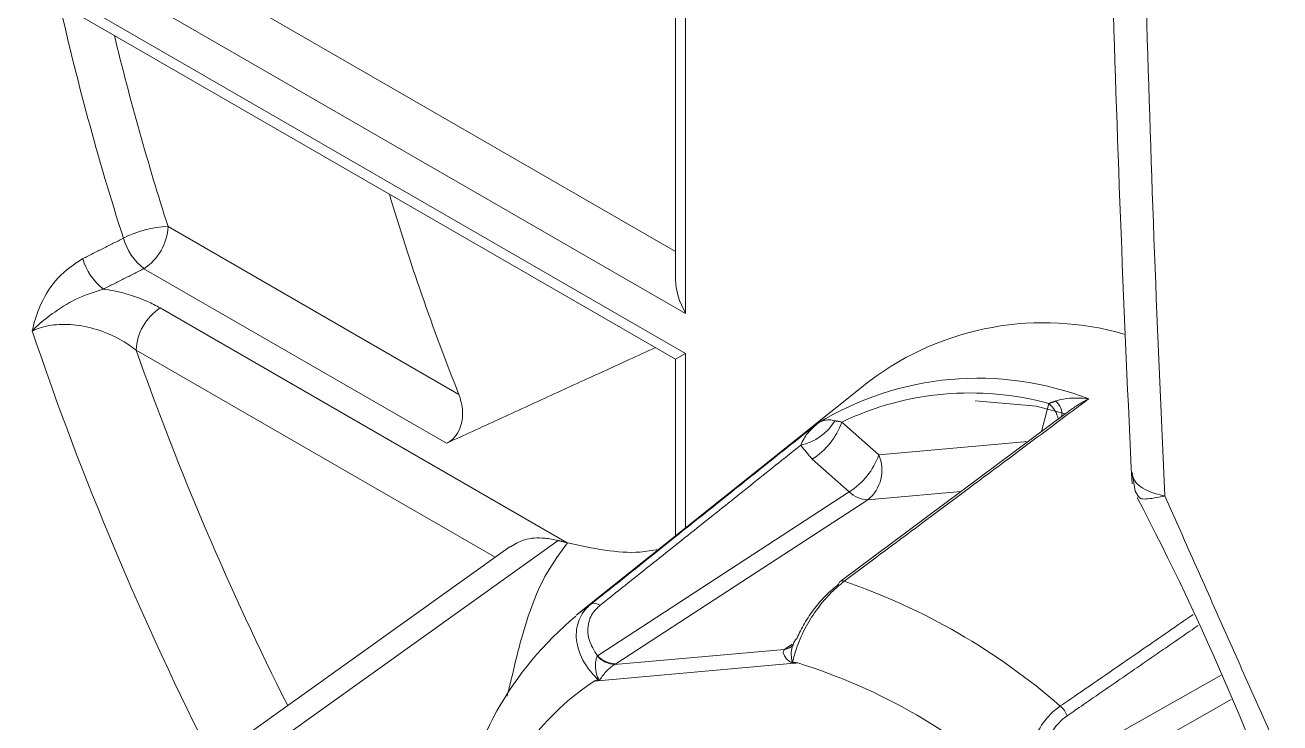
# Model space of a CAD drawing. Extents: x 2 to 136, y 1 to 99.
# Drawn here: x 6.85 to 7.936, y 8.563 to 9.167 of the extents above; entities that cross this region are included whole.
import ezdxf

# ---------------------------------------------------------------- set-up
doc = ezdxf.new("R2010")
doc.units = 0
doc.header["$MEASUREMENT"] = 0
doc.linetypes.add('SLD-Solid', pattern=[0])
doc.layers.add('OBJECT', color=7, linetype='CONTINUOUS')

msp = doc.modelspace()

# ---------------------------------------------------------------- linework, layer by layer
at = {"layer": 'OBJECT', "linetype": 'SLD-Solid', "lineweight": 15}
for p, q in [((6.8708, 9.2838), (7.4129, 8.9709)), ((7.4217, 8.9172), (6.85, 9.2473)), ((6.8571, 9.2087), (7.4217, 8.8828)), ((6.8633, 9.195), (7.4129, 8.8777)), ((7.4217, 9.189), (7.4217, 8.9172)), ((7.4129, 9.1839), (7.4129, 8.9468)), ((6.9737, 8.9926), (7.2255, 8.8472)), ((7.2146, 8.8049), (6.9528, 8.9561)), ((6.9669, 8.9222), (7.3192, 8.7188)), ((7.2567, 8.7063), (6.946, 8.8856)), ((7.4217, 8.8828), (7.4129, 8.8777)), ((7.4129, 8.8777), (7.4129, 8.7249)), ((7.4217, 8.8828), (7.4217, 8.7319)), ((7.5814, 8.8593), (7.3269, 8.6562)), ((7.6722, 8.8418), (7.7156, 8.8378)), ((7.7513, 8.8314), (7.5553, 8.6852)), ((7.7296, 8.8152), (7.736, 8.8393)), ((7.5568, 8.8233), (7.5888, 8.7949)), ((7.7178, 8.8064), (7.5888, 8.7949)), ((7.5632, 8.7628), (7.5312, 8.7912)), ((7.3453, 8.6209), (7.5632, 8.7628)), ((7.5793, 8.756), (7.3614, 8.614)), ((7.5793, 8.756), (7.6598, 8.7632)), ((7.2698, 8.7156), (7.0378, 8.5496)), ((7.0701, 8.5482), (7.3113, 8.7208)), ((7.3269, 8.6562), (7.3401, 8.6659)), ((7.3602, 8.6133), (7.5072, 8.6264)), ((7.5083, 8.6272), (7.514, 8.631)), ((7.5187, 8.6148), (7.3424, 8.599)), ((7.7278, 8.5153), (7.8851, 8.6042)), ((7.894, 8.5831), (7.7377, 8.4947))]:
    msp.add_line(p, q, dxfattribs=at)
at = {"layer": 'OBJECT', "linetype": 'SLD-Solid', "lineweight": 15, "flags": 128}
for points in [[(7.7156, 8.8378), (7.7251, 8.837), (7.7503, 8.8305)], [(7.8081, 8.7796), (7.8109, 8.7635), (7.8139, 8.7584)], [(7.5146, 8.6305), (7.5146, 8.6305), (7.5137, 8.6294), (7.5128, 8.6288)]]:
    msp.add_lwpolyline(points, dxfattribs=at)
at = {"layer": 'OBJECT', "linetype": 'SLD-Solid', "lineweight": 15}
for centre, radius, start, end in [((30.2524, 9.8622), 22.4709, 180.57336, 182.78607), ((9.1969, 9.7074), 2.3752, 192.5518, 197.7705), ((9.2233, 9.7127), 2.3621, 193.5799, 197.75), ((9.1112, 9.5991), 2.0301, 196.5526, 201.7367), ((6.9754, 8.9073), 0.0853, 91.158, 118.2211), ((6.9841, 8.9963), 0.0509, 195.7351, 232.1655), ((6.9275, 8.9947), 0.0462, 303.2295, 357.3475), ((6.9489, 8.9786), 0.0509, 195.7195, 232.1659), ((6.9922, 8.8835), 0.0462, 123.2302, 177.3474), ((7.7317, 8.6585), 0.2508, 73.6712, 126.8142), ((9.4573, 9.777), 2.7443, 198.5878, 207.0192), ((9.449, 9.771), 2.655, 199.4801, 206.7063), ((7.6746, 8.596), 0.2653, 68.7833, 121.4357), ((7.668, 8.5905), 0.258, 74.6954, 115.5236), ((7.7318, 8.8297), 0.0156, 353.2666, 49.599), ((7.7215, 8.8214), 0.0231, 10.963, 50.8337), ((7.511, 8.8488), 0.0467, 282.7087, 328.6063), ((7.498, 8.844), 0.0624, 302.2213, 340.6111), ((7.53, 8.8156), 0.0624, 302.2215, 340.6109), ((7.5586, 8.7817), 0.033, 308.9184, 23.6076), ((7.5799, 8.7798), 0.0238, 225.4607, 268.4628), ((5.6475, 7.6283), 2.4421, 18.8342, 27.5536), ((7.5573, 8.6826), 0.00327, 128.6986, 173.367), ((7.5573, 8.6819), 0.00391, 67.2673, 121.9919), ((7.376, 8.1527), 0.5633, 48.9453, 71.0601), ((7.3428, 8.6596), 0.00684, 45.8951, 113.3425), ((7.5129, 8.4307), 0.2917, 129.6692, 171.8467), ((7.5057, 8.6387), 0.0124, 276.9644, 305.5067), ((7.5073, 8.638), 0.0109, 275.0768, 303.6297), ((7.3621, 8.6366), 0.0233, 223.4911, 265.4882), ((7.362, 8.6378), 0.0238, 225.4568, 268.4666), ((7.4823, 8.6048), 0.0338, 16.7582, 18.1314), ((7.3681, 8.1311), 0.5066, 47.306, 72.6994), ((7.4748, 8.4014), 0.2379, 123.8192, 173.6058), ((7.3131, 8.5848), 0.0362, 23.9149, 25.2439), ((7.7337, 8.5629), 0.0191, 18.279, 49.6808)]:
    msp.add_arc(centre, radius, start, end, dxfattribs=at)
for centre, major_axis, ratio, start_param, end_param in [((18.6914, 15.6466), (5.5041, 16.751), 0.560269, 2.115265, 2.169133), ((7.4429, 8.9295), (-0.0212, 0.0367), 0.577335, 0.785358, 1.570756)]:
    msp.add_ellipse(centre, major_axis=major_axis, ratio=ratio, start_param=start_param, end_param=end_param, dxfattribs=at)
for points in [[(6.8999, 8.9648), (6.9351, 8.9825)], [(6.9528, 8.9561), (6.9177, 8.9384)], [(7.2146, 8.8049), (7.3955, 8.8878)], [(7.736, 8.8393), (7.7419, 8.8415)], [(7.5509, 8.8245), (7.5568, 8.8233)], [(7.5213, 8.8032), (7.3475, 8.6645)], [(7.5312, 8.7912), (7.5213, 8.8032)], [(7.8365, 8.7593), (7.946, 8.5128)], [(7.3194, 8.7187), (7.3113, 8.7208)], [(7.8653, 8.6472), (7.7518, 8.5689)], [(7.5181, 8.6363), (7.5178, 8.6359)], [(7.5072, 8.6264), (7.5083, 8.6272)], [(7.3451, 8.6205), (7.3453, 8.6209)], [(7.3614, 8.614), (7.3602, 8.6133)]]:
    msp.add_open_spline(points, degree=1, dxfattribs=at)
for points, knots in [([(6.8561, 8.9022), (6.8562, 8.9023), (6.8566, 8.9043), (6.8585, 8.9123), (6.8644, 8.9287), (6.8778, 8.9502), (6.8924, 8.9599), (6.8999, 8.9648)], [0, 0, 0, 0, 0.003672, 0.07562, 0.29459, 0.635204, 1, 1, 1, 1]), ([(6.9177, 8.9384), (6.9106, 8.9362), (6.8957, 8.9315), (6.8768, 8.9199), (6.8637, 8.9097), (6.8578, 8.9039), (6.8562, 8.9023), (6.8561, 8.9022)], [0, 0, 0, 0, 0.307724, 0.642115, 0.89978, 0.995744, 1, 1, 1, 1]), ([(6.9177, 8.9384), (6.9207, 8.9379), (6.9344, 8.9357), (6.9515, 8.9303), (6.9633, 8.9241), (6.9669, 8.9222)], [0, 0, 0, 0, 0.166873, 0.742788, 1, 1, 1, 1]), ([(6.946, 8.8856), (6.9434, 8.8876), (6.9349, 8.8939), (6.9184, 8.902), (6.8973, 8.9075), (6.8773, 8.9084), (6.8637, 8.9056), (6.8575, 8.9028), (6.8561, 8.9022)], [0, 0, 0, 0, 0.110279, 0.354069, 0.569426, 0.763379, 0.947633, 1, 1, 1, 1]), ([(7.2255, 8.8472), (7.2267, 8.8432), (7.2292, 8.835), (7.2284, 8.8229), (7.2246, 8.8134), (7.2197, 8.8077), (7.2159, 8.8056), (7.2146, 8.8049)], [0, 0, 0, 0, 0.259507, 0.520198, 0.70847, 0.897392, 1, 1, 1, 1]), ([(7.7706, 8.8434), (7.766, 8.84), (7.7431, 8.8229), (7.6725, 8.7703), (7.6066, 8.721), (7.5589, 8.6855)], [0, 0, 0, 0, 0.064852, 0.324259, 1, 1, 1, 1]), ([(7.7419, 8.8415), (7.7441, 8.8422), (7.7497, 8.8438), (7.7594, 8.8442), (7.7669, 8.8438), (7.7705, 8.8434), (7.7706, 8.8434)], [0, 0, 0, 0, 0.259147, 0.64571, 0.993121, 1, 1, 1, 1]), ([(7.7706, 8.8434), (7.7705, 8.8433), (7.7668, 8.8414), (7.7602, 8.8377), (7.7541, 8.8333), (7.7514, 8.8312)], [0, 0, 0, 0, 0.010959, 0.556362, 1, 1, 1, 1]), ([(7.3401, 8.6659), (7.3443, 8.6693), (7.3655, 8.6862), (7.4309, 8.7384), (7.492, 8.7872), (7.5362, 8.8224)], [0, 0, 0, 0, 0.06485, 0.324257, 1, 1, 1, 1]), ([(7.5213, 8.8032), (7.5222, 8.8052), (7.5244, 8.8104), (7.5297, 8.8165), (7.534, 8.8206), (7.5362, 8.8224), (7.5362, 8.8224)], [0, 0, 0, 0, 0.254159, 0.641396, 0.992936, 1, 1, 1, 1]), ([(7.5362, 8.8224), (7.5362, 8.8224), (7.5376, 8.8233), (7.5406, 8.8246), (7.5454, 8.8256), (7.5493, 8.8248), (7.5509, 8.8245)], [0, 0, 0, 0, 0.00688, 0.354289, 0.740858, 1, 1, 1, 1]), ([(7.8076, 8.7804), (7.8086, 8.7766), (7.8106, 8.7689), (7.8237, 8.7625), (7.8336, 8.7599), (7.8364, 8.7593), (7.8365, 8.7593)], [0, 0, 0, 0, 0.422465, 0.850279, 0.994185, 1, 1, 1, 1]), ([(7.8365, 8.7593), (7.8364, 8.7592), (7.8339, 8.7587), (7.8253, 8.7571), (7.8153, 8.756), (7.8146, 8.758), (7.8143, 8.7588)], [0, 0, 0, 0, 0.006797, 0.174799, 0.67453, 1, 1, 1, 1]), ([(7.27, 8.7153), (7.2739, 8.7176), (7.2822, 8.7226), (7.2973, 8.7236), (7.3074, 8.7216), (7.3113, 8.7208)], [0, 0, 0, 0, 0.349228, 0.752517, 1, 1, 1, 1]), ([(7.2671, 8.5861), (7.2684, 8.591), (7.2722, 8.6063), (7.2781, 8.6319), (7.2876, 8.663), (7.3, 8.6922), (7.3132, 8.7103), (7.3194, 8.7187)], [0, 0, 0, 0, 0.107471, 0.341009, 0.569588, 0.800685, 1, 1, 1, 1]), ([(7.3194, 8.7187), (7.3411, 8.714), (7.3689, 8.708), (7.3928, 8.7121), (7.398, 8.713)], [0, 0, 0, 0, 0.783269, 1, 1, 1, 1]), ([(7.5589, 8.6855), (7.5546, 8.6819), (7.5461, 8.6748), (7.5342, 8.6601), (7.5241, 8.6438), (7.5176, 8.6285), (7.5152, 8.6193), (7.5145, 8.6155), (7.5145, 8.6154)], [0, 0, 0, 0, 0.200873, 0.400023, 0.605989, 0.832569, 0.991709, 1, 1, 1, 1]), ([(7.5181, 8.6363), (7.5201, 8.6405), (7.5241, 8.6489), (7.533, 8.662), (7.5433, 8.6741), (7.5505, 8.68), (7.5541, 8.683)], [0, 0, 0, 0, 0.255732, 0.511066, 0.755323, 1, 1, 1, 1]), ([(7.3459, 8.6003), (7.3458, 8.6005), (7.3426, 8.6035), (7.3345, 8.6128), (7.3265, 8.6294), (7.3267, 8.648), (7.3331, 8.6598), (7.3387, 8.6647), (7.3401, 8.6659)], [0, 0, 0, 0, 0.008302, 0.153519, 0.438823, 0.69828, 0.92379, 1, 1, 1, 1]), ([(7.3475, 8.6645), (7.3464, 8.6635), (7.3417, 8.6594), (7.3366, 8.6497), (7.3367, 8.635), (7.3425, 8.6255), (7.3453, 8.6209)], [0, 0, 0, 0, 0.092744, 0.368061, 0.68841, 1, 1, 1, 1]), ([(7.746, 8.5775), (7.7508, 8.5807), (7.7747, 8.5972), (7.813, 8.6236), (7.8465, 8.6467), (7.8609, 8.6567)], [0, 0, 0, 0, 0.124794, 0.623978, 1, 1, 1, 1]), ([(7.5178, 8.6359), (7.5171, 8.6351), (7.5157, 8.6334), (7.515, 8.6314), (7.5147, 8.6304)], [0, 0, 0, 0, 0.529242, 1, 1, 1, 1]), ([(7.5147, 8.6146), (7.5146, 8.6146), (7.5144, 8.6146), (7.514, 8.6146), (7.5131, 8.615), (7.5109, 8.6165), (7.5083, 8.6191), (7.5064, 8.6222), (7.506, 8.6248), (7.5069, 8.626), (7.5072, 8.6264)], [0, 0, 0, 0, 0.020896, 0.03891, 0.075406, 0.191567, 0.449118, 0.682571, 0.87773, 1, 1, 1, 1]), ([(7.5147, 8.6304), (7.5144, 8.6298), (7.5134, 8.6275), (7.5129, 8.623), (7.5133, 8.6187), (7.5138, 8.6162), (7.5141, 8.6155), (7.5142, 8.6154), (7.5143, 8.6153), (7.5143, 8.6153), (7.5144, 8.6153), (7.5144, 8.6153), (7.5145, 8.6154), (7.5145, 8.6154)], [0, 0, 0, 0, 0.12692, 0.473609, 0.824862, 0.954635, 0.967334, 0.973176, 0.977652, 0.982252, 0.986679, 0.995142, 1, 1, 1, 1]), ([(7.3459, 8.6003), (7.346, 8.6003), (7.346, 8.6003), (7.3461, 8.6003), (7.3461, 8.6003), (7.3462, 8.6003), (7.3462, 8.6004), (7.3461, 8.6008), (7.3455, 8.6024), (7.3442, 8.6062), (7.3434, 8.6118), (7.3438, 8.6172), (7.3448, 8.6196), (7.3451, 8.6205)], [0, 0, 0, 0, 0.006249, 0.010876, 0.014164, 0.01747, 0.021798, 0.032029, 0.07394, 0.240392, 0.569577, 0.8389, 1, 1, 1, 1]), ([(7.3602, 8.6133), (7.3594, 8.6128), (7.3573, 8.6115), (7.354, 8.6086), (7.3508, 8.605), (7.3487, 8.602), (7.3475, 8.6002), (7.3469, 8.5997), (7.3466, 8.5996), (7.3464, 8.5995), (7.3463, 8.5995)], [0, 0, 0, 0, 0.122267, 0.317429, 0.550885, 0.808441, 0.924596, 0.961093, 0.979108, 1, 1, 1, 1]), ([(7.5145, 8.6154), (7.5156, 8.6152), (7.517, 8.615), (7.5184, 8.6148), (7.5187, 8.6148)], [0, 0, 0, 0, 0.77929, 1, 1, 1, 1]), ([(7.5187, 8.6148), (7.5185, 8.6148), (7.5172, 8.6147), (7.5158, 8.6146), (7.5147, 8.6146)], [0, 0, 0, 0, 0.186035, 1, 1, 1, 1]), ([(7.3424, 8.599), (7.3426, 8.5991), (7.3438, 8.5995), (7.345, 8.6), (7.3459, 8.6003)], [0, 0, 0, 0, 0.220689, 1, 1, 1, 1]), ([(7.3463, 8.5995), (7.3452, 8.5994), (7.3439, 8.5992), (7.3426, 8.5991), (7.3424, 8.599)], [0, 0, 0, 0, 0.81399, 1, 1, 1, 1]), ([(7.7159, 8.4991), (7.7158, 8.4993), (7.7152, 8.5034), (7.7143, 8.5157), (7.7173, 8.5365), (7.7271, 8.5585), (7.7378, 8.5714), (7.7443, 8.5762), (7.746, 8.5775)], [0, 0, 0, 0, 0.008302, 0.15352, 0.438824, 0.698281, 0.92379, 1, 1, 1, 1]), ([(7.7518, 8.5689), (7.7504, 8.5679), (7.745, 8.5638), (7.7363, 8.5528), (7.7289, 8.5346), (7.7282, 8.5217), (7.7278, 8.5153)], [0, 0, 0, 0, 0.092744, 0.368059, 0.68841, 1, 1, 1, 1])]:
    msp.add_open_spline(points, degree=3, knots=knots, dxfattribs=at)

doc.saveas('drawing.dxf')
